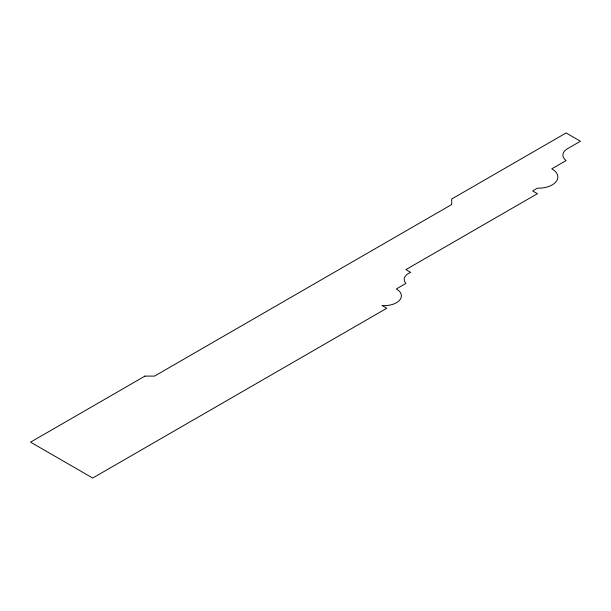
<?xml version="1.0" encoding="UTF-8"?>
<svg xmlns="http://www.w3.org/2000/svg" width="611" height="611" viewBox="0 0 611 611"><rect width="100%" height="100%" fill="white"/><g stroke="black" fill="none" stroke-linecap="round" stroke-linejoin="round"><path stroke-width="0.92" d="M144.96 376.101L30.55 442.158L92.712 478.046L386.786 308.257L382.005 305.5A16.871 9.738 0 0 0 399.594 300.222A16.871 9.738 0 0 0 396.356 288.934L405.918 283.412A14.756 8.516 0 0 1 410.699 272.369L405.918 269.611L537.413 193.695L532.632 190.93L537.413 188.173A19.392 11.197 0 0 0 556.285 181.398A19.392 11.197 0 0 0 551.756 168.842L566.107 160.563A15.634 9.028 0 0 1 566.512 149.29L580.45 141.24L566.107 132.954L451.697 199.01L451.697 204.532L154.522 376.101L144.96 376.101"/></g></svg>
